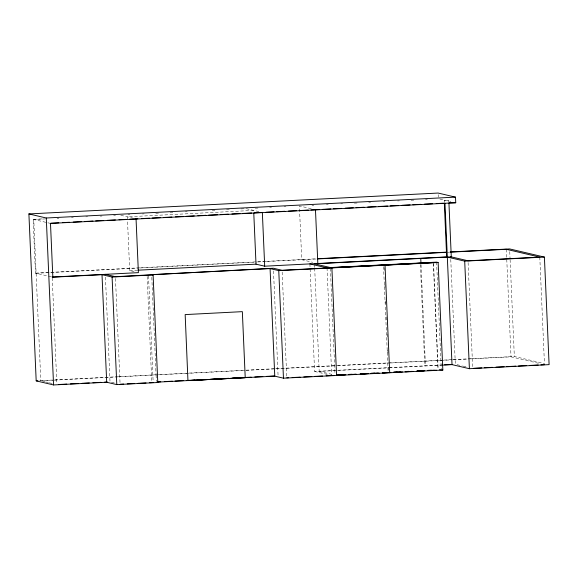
<?xml version="1.0" encoding="UTF-8"?>
<svg xmlns="http://www.w3.org/2000/svg" width="578" height="578" viewBox="0 0 578 578"><rect width="100%" height="100%" fill="white"/><g stroke="black" fill="none" stroke-linecap="round" stroke-linejoin="round"><path stroke-width="0.43" stroke-dasharray="2.89 2.17" d="M51.341 276.84L35.46 273.119L33.112 219.344L43.018 218.838M45.431 218.896L33.762 219.496L40.807 380.823M57.106 218.303L58.905 218.209M71.477 217.566L73.269 217.48M85.84 216.837L87.639 216.743M100.211 216.107L102.003 216.013M113.678 215.421L115.477 215.327M128.027 214.684L129.819 214.597M142.361 213.954L144.146 213.86M155.793 213.268L158.48 213.13M170.127 212.538L172.815 212.401M185.357 211.765L187.149 211.671M212.227 210.392L214.915 210.255M226.562 209.662L229.249 209.525M240.896 208.925L245.368 208.701M255.274 208.196L257.976 208.058M269.68 207.459L271.479 207.372M284.087 206.729L285.886 206.635M312.004 205.298L313.803 205.212M326.418 204.569L328.217 204.475M340.832 203.832L342.631 203.738M354.343 203.145L357.045 203.008M368.75 202.408L370.556 202.314M383.163 201.671L384.97 201.578M397.577 200.934L399.376 200.848M411.088 200.248L413.79 200.111M425.502 199.511L427.301 199.424M253.663 210.385L127.355 216.829L129.703 270.605L134.045 271.624M444.294 202.336L444.222 200.725L448.839 200.674M35.46 273.119L265.338 261.393M266.234 261.35L316.722 258.771M36.111 273.271L138.756 268.033M139.659 267.99L256.719 262.022M257.622 261.971L316.159 258.987M447.74 252.275L449.54 252.181M129.703 270.605L136.87 270.244M39.788 380.692L117.233 376.74M118.129 376.697L157.751 374.674M158.654 374.631L245.094 370.223M245.997 370.173L274.81 368.706M275.713 368.656L336.945 365.534M337.841 365.491L452.198 359.661M453.101 359.61L514.333 356.489L543.884 363.41M41.703 380.779L53.414 380.18M54.318 380.136L245.282 370.397M246.185 370.354L389.406 363.042M390.309 362.998L452.466 359.827M453.362 359.783L469.582 358.952M470.478 358.909L511.017 356.843L540.192 363.678M309.895 263.893L314.591 371.452L441.867 364.956M314.699 268.329L319.201 371.401L388.539 367.861M389.442 367.818L441.397 365.166M439.858 199.02L450.862 201.599M444.222 200.725L444.872 200.877M311.246 208.723L299.397 205.941L301.745 259.724L312.749 262.304M246.264 208.658L258.872 211.606M120.788 215.291L133.439 218.253M33.112 219.344L49.838 223.26M457.075 364.675L462.292 365.903M463.159 366.105L467.501 367.124M319.201 371.401L331.707 374.327M314.591 371.452L328.297 374.66M114.213 382.867L110.015 381.885L105.434 277.021M42.497 381.22L45.033 381.82M45.879 382.015L48.422 382.607M49.267 382.809L52.656 383.604M539.787 257.131L544.447 363.786M509.753 251.625L510.063 258.792M510.107 259.688L514.333 356.489M506.321 249.291L511.017 356.843M468.101 262.578L472.674 367.449M448.188 200.523L448.261 202.134M450.761 259.406L455.334 364.27M438.189 194.656L438.29 197.069M436.6 262.137L441.252 368.793M433.565 263.445L438.182 369.205M433.319 263.387L437.936 369.147M421.037 264.702L425.459 365.982M420.387 264.551L424.808 365.831M384.24 267.686L384.356 270.374M384.984 284.716L385.1 287.403M385.685 300.849L385.801 303.537M386.393 316.982L386.545 320.566M387.13 334.012L387.253 336.699M387.838 350.145L387.997 353.729M388.582 367.175L388.698 369.862M383.546 266.639L388.127 371.502M330.385 268.452L335.002 374.212M327.025 267.91L331.685 374.566M314.548 264.738L314.663 267.426M282.158 272.065L286.695 376.032M273.502 270.923L278.083 375.794M151.812 277.317L156.038 374.118M156.082 375.014L156.356 381.285M148.517 275.901L153.134 381.661M147.159 276.472L151.739 381.335M115.484 278.488L120.058 383.351M52.23 277.939L56.846 383.698"/><path stroke-width="0.87" d="M188.045 380.599L245.224 377.651L242.341 311.65L185.162 314.591L187.944 380.57L245.079 377.658M28.9 213.925L438.117 193.052L455.5 197.127L455.746 202.741L50.488 223.411L52.836 277.187L102.003 274.68L112.089 277.05L153.098 274.955L157.787 382.513L116.785 384.601L106.692 382.239L53.566 384.948L36.19 380.873L28.9 213.925L46.276 218L455.5 197.127M50.741 223.216L58.819 222.805M62.41 222.617L69.598 222.255M73.189 222.068L81.267 221.656M84.865 221.475L92.942 221.063M95.637 220.926L103.722 220.514M107.313 220.334L115.39 219.915M118.981 219.734L126.17 219.365M129.761 219.185L137.839 218.773M141.422 218.592L149.485 218.181M152.166 218.043L160.229 217.631M163.812 217.451L171.876 217.039M175.459 216.851L183.522 216.447M186.21 216.309L194.273 215.897M197.857 215.71L205.913 215.298M208.6 215.161L217.559 214.705M220.247 214.568L228.31 214.156M231.894 213.976L239.957 213.564M242.644 213.427L251.603 212.971M254.284 212.834L262.347 212.422L264.695 266.198L446.678 256.921L464.705 261.14L544.404 257.08L549.1 364.631L469.401 368.699L452.018 364.624L442.278 365.123M265.952 212.242L274.051 211.823M276.754 211.685L284.86 211.273M288.465 211.093L296.565 210.674M299.267 210.536L308.269 210.081M310.971 209.944L319.078 209.532M322.683 209.344L330.797 208.933M333.499 208.795L341.605 208.383M345.211 208.196L353.317 207.784M356.026 207.647L364.133 207.235M367.738 207.047L375.845 206.635M378.547 206.498L387.563 206.035M390.266 205.898L398.372 205.486M401.977 205.298L410.084 204.887M412.793 204.749L420.9 204.337M424.505 204.15L432.611 203.738M436.217 203.557L443.427 203.189M449.142 202.892L455.746 202.741M317.618 258.727L446.534 252.153M450.139 251.965L509.637 248.93L544.404 257.08M317.965 258.893L446.837 252.319M450.443 252.138L506.321 249.291L539.787 257.131L468.021 260.786L450.638 256.719M137.766 270.193L256.011 264.16L264.695 266.198M157.288 382.137L274.767 376.148L283.458 378.178L442.835 370.05L438.138 262.499L278.762 270.627L270.071 268.589L151.696 274.629L153.098 274.955M36.19 380.873L37.989 380.786M58.689 384.5L66.788 384.088M70.393 383.908L78.5 383.489M82.098 383.308L89.301 382.939M92.906 382.759L101.006 382.34M104.611 382.159L107.313 382.022M444.561 364.819L452.646 364.407M157.151 381.957L160.735 381.776M164.318 381.596L172.381 381.184M175.069 381.046L183.132 380.635M186.716 380.454L194.779 380.042M198.362 379.854L206.418 379.443M210.002 379.262L217.169 378.901M220.753 378.713L228.816 378.301M232.399 378.12L240.462 377.709M244.046 377.528L251.206 377.159M254.79 376.979L262.853 376.567M266.436 376.386L274.499 375.975M120.101 384.247L123.678 384.067M127.254 383.879L134.399 383.517M137.976 383.337L146.024 382.925M149.601 382.744L153.177 382.557M336.844 375.021L340.442 374.833M348.548 374.421L352.147 374.241M360.253 373.822L362.955 373.684M371.062 373.272L374.66 373.092M382.766 372.673L385.468 372.535M393.567 372.124L397.173 371.943M405.279 371.531L408.877 371.343M416.984 370.931L419.686 370.794M427.785 370.382L431.39 370.195M439.497 369.783L442.835 370.05M337.075 375.194L344.213 374.826M348.671 374.602L355.81 374.233M360.267 374.009L366.517 373.691M370.975 373.46L378.113 373.099M382.571 372.868L388.813 372.55M394.182 372.275L400.438 371.957M405.799 371.683L412.056 371.365M417.417 371.09L423.674 370.773M428.146 370.549L434.403 370.231M286.775 377.824L288.559 377.737M292.136 377.55L300.177 377.145M303.753 376.957L311.802 376.553M314.483 376.415L322.524 376.003M326.1 375.823L334.149 375.411M336.837 375.274L345.839 374.811M348.541 374.674L356.64 374.262M360.246 374.082L368.352 373.663M371.054 373.525L379.154 373.113M382.759 372.933L390.851 372.521M393.531 372.384L402.469 371.929M405.149 371.791L413.191 371.379M416.767 371.199L424.816 370.787M428.392 370.606L436.433 370.195M473.613 368.294L481.691 367.883M484.378 367.745L492.456 367.333M496.04 367.153L504.117 366.741M506.805 366.604L515.778 366.149M518.466 366.011L526.544 365.599M530.134 365.419L538.205 365.007M540.9 364.87L544.483 364.682M438.138 262.499L436.6 262.137L330.341 267.556L314.504 263.843L451.288 256.87L448.94 203.088M309.895 263.893L327.025 267.91L433.522 262.549L282.078 270.273L273.387 268.235L115.405 276.696L105.319 274.326M52.836 277.187L52.186 277.035L138.395 272.643L136.047 218.867M464.705 261.14L469.401 368.699M444.973 203.29L452.018 364.624M444.33 203.138L446.678 256.921M420.762 258.424L420.957 262.903M385.013 265.208L389.709 372.759M331.888 267.917L336.584 375.469M315.472 209.713L317.821 263.489M278.762 270.627L283.458 378.178M270.071 268.589L274.767 376.148M253.778 213.072L256.011 264.16M112.089 277.05L116.785 384.601M102.003 274.68L106.692 382.239M46.276 218L53.566 384.948"/></g></svg>
